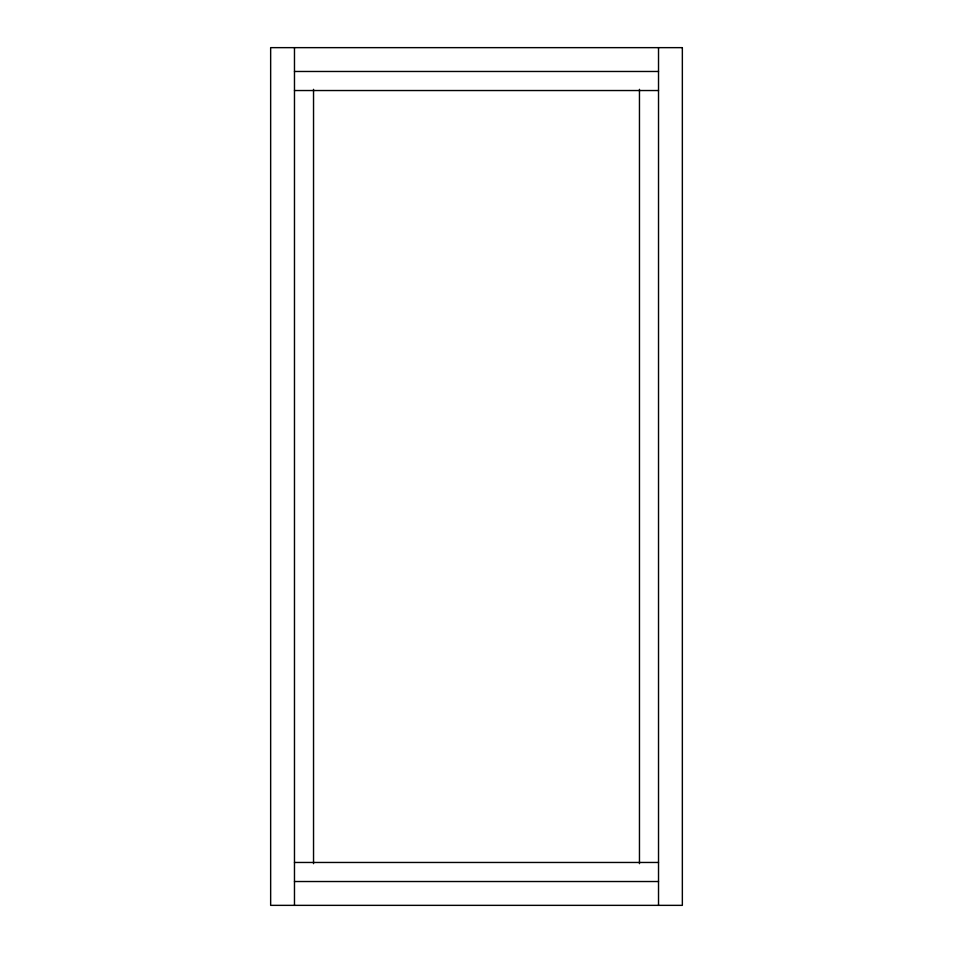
<?xml version="1.0" encoding="UTF-8"?>
<svg xmlns="http://www.w3.org/2000/svg" width="953" height="953" viewBox="0 0 953 953"><rect width="100%" height="100%" fill="white"/><g stroke="black" fill="none" stroke-linecap="round" stroke-linejoin="round"><path stroke-width="1.43" d="M294.477 71.475L658.523 71.475M294.477 90.535L658.523 90.535M294.477 862.465L658.523 862.465M294.477 881.525L658.523 881.525M658.523 47.65L658.523 905.35M639.463 89.344L639.463 863.656M313.537 89.344L313.537 863.656M294.477 47.65L294.477 905.35M682.348 47.65L270.652 47.65L270.652 905.35L682.348 905.35L682.348 47.65"/></g></svg>
